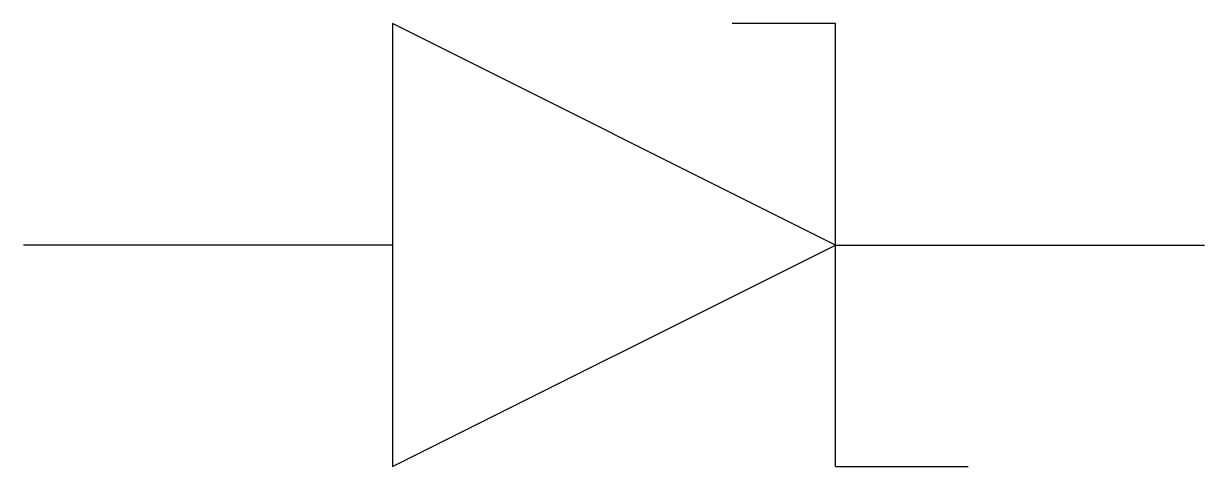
# Model space of a CAD drawing. Header units: millimetres. Extents: x -5 to 5, y -1.9 to 1.9.
import ezdxf

# ---------------------------------------------------------------- set-up
doc = ezdxf.new("R2010")
doc.units = ezdxf.units.MM
doc.layers.get('0').update_dxf_attribs({"lineweight": 25})
doc.layers.add('OBJECT', color=18, linetype='Continuous', lineweight=25, true_color=0x000000)

msp = doc.modelspace()

# ---------------------------------------------------------------- linework, layer by layer
for p, q in [((1.875, 1.875), (1, 1.875)), ((1.875, -1.875), (3, -1.875))]:
    msp.add_line(p, q)
at = {"layer": 'OBJECT'}
for p, q in [((1.875, 0), (-1.875, 1.875)), ((-1.875, 1.875), (-1.875, -1.875)), ((1.875, -1.875), (1.875, 1.875)), ((-1.875, 0), (-5, 0)), ((-1.875, -1.875), (1.875, 0)), ((1.875, 0), (5, 0))]:
    msp.add_line(p, q, dxfattribs=at)

doc.saveas('drawing.dxf')
